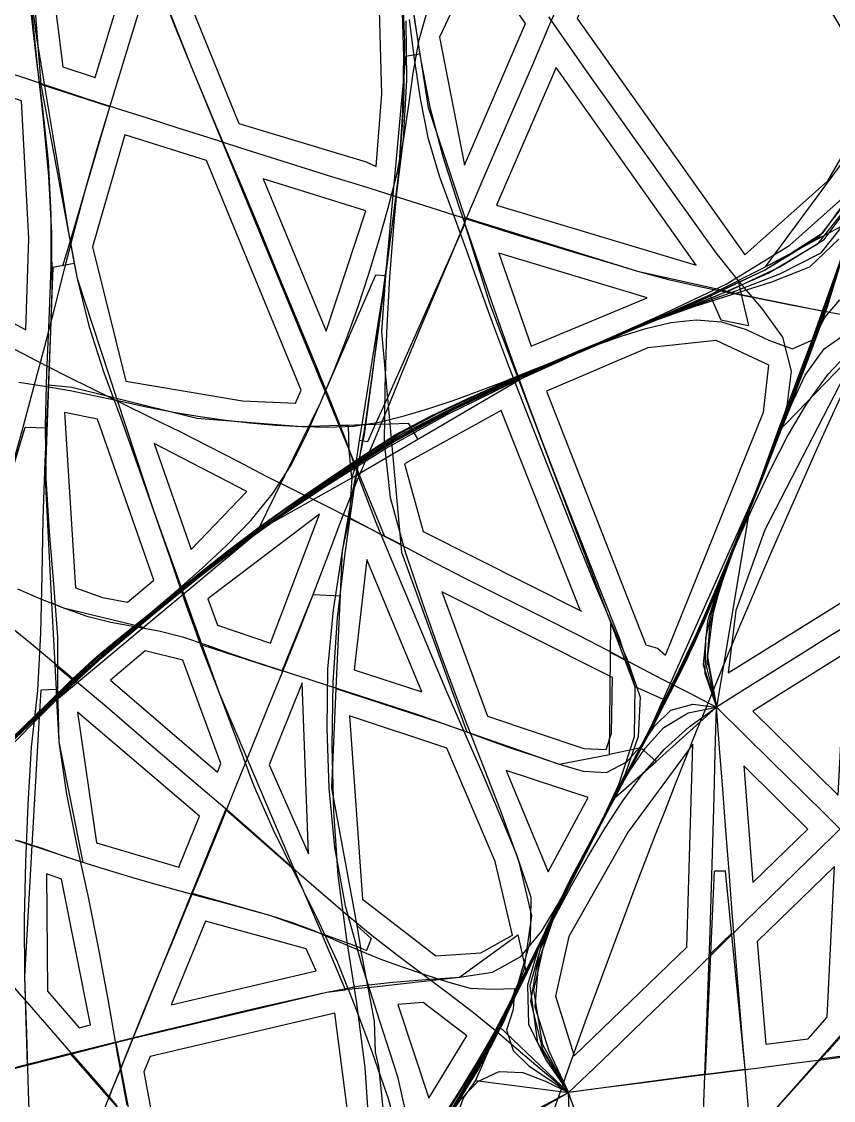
# Model space of a CAD drawing. Header units: metres. Extents: x 465982 to 489928, y 209046 to 231790.
# Drawn here: x 469523 to 471923, y 216048 to 219238 of the extents above; entities that cross this region are included whole.
import ezdxf

# ---------------------------------------------------------------- set-up
doc = ezdxf.new("R2010")
doc.units = ezdxf.units.M
for name, color, linetype in [('ANCHORS_INSIDE', 30, 'CONTINUOUS'), ('GREEN_CORRIDOR_EDGES', 3, 'CONTINUOUS'), ('GREEN_CORRIDOR_PARCELS', 3, 'CONTINUOUS'), ('WOOL_PARCELS', 32, 'CONTINUOUS'), ('WOOL_ROADS_L1', 30, 'CONTINUOUS'), ('WOOL_ROADS_L2', 94, 'CONTINUOUS'), ('WOOL_THREADS', 8, 'CONTINUOUS')]:
    doc.layers.add(name, color=color, linetype=linetype)

msp = doc.modelspace()

# ---------------------------------------------------------------- linework, layer by layer
at = {"layer": 'ANCHORS_INSIDE'}
for p in [(471562.036, 217246.891), (471121.914, 216090.536)]:
    msp.add_point(p, dxfattribs=at)
at = {"layer": 'GREEN_CORRIDOR_EDGES'}
msp.add_lwpolyline([(471085.041, 215985.792), (471112.047, 216062.782), (471139.363, 216139.671), (471166.894, 216216.421), (471194.721, 216293.291), (471222.754, 216370.344), (471250.983, 216447.074), (471279.605, 216524.048), (471308.406, 216600.796), (471337.502, 216677.734), (471366.768, 216754.42), (471396.443, 216831.204), (471426.344, 216907.945), (471456.565, 216984.758), (471486.977, 217061.408), (471517.694, 217137.843), (471548.764, 217214.42), (471580.121, 217290.985), (471611.713, 217367.366), (471643.602, 217443.707), (471675.79, 217519.907), (471708.431, 217596.268), (471741.199, 217672.368), (471774.313, 217748.446), (471807.74, 217824.376), (471841.488, 217900.11), (471875.549, 217975.955), (471909.887, 218051.636), (471944.53, 218127.161)], dxfattribs=at)
at = {"layer": 'GREEN_CORRIDOR_PARCELS'}
for points in [[(471612.149, 217312.163), (471968.392, 217534.791), (472002.929, 218283.149), (471720.808, 217735.809), (471634.838, 217496.821)], [(471937.514, 216950.538), (471958.886, 217370.37), (471684.991, 217199.234)], [(471684.535, 216692.881), (471847.26, 216850.808), (471657.928, 217037.271)], [(471723.094, 216214.282), (471848.504, 216230.417), (471904.615, 216294.193), (471926.459, 216740.368), (471697.527, 216518.297)]]:
    msp.add_lwpolyline(points, close=True, dxfattribs=at)
at = {"layer": 'WOOL_PARCELS'}
for points in [[(471661.093, 218548.529), (471906.271, 218767.002), (472003.141, 218933.679), (472002.13, 219125.405), (471753.918, 219543.481), (471312.232, 219583.747), (471165.467, 219246.882)], [(470542.347, 218823.988), (470571.714, 218809.681), (470587.965, 219023.884), (470575.246, 219484.641), (469975.605, 219406.231), (470165.635, 218936.597)], [(470832.513, 218813.743), (471013.436, 219232.453), (470872.834, 219435.155), (470758.964, 219192.201)], [(469740.542, 219072.997), (469834.566, 219380.921), (469614.155, 219355.383), (469645.716, 219104.493)], [(471517.747, 218518.313), (471103.529, 219101.958), (470927.754, 218695.779)], [(469535.715, 218326.722), (469545.255, 218596.947), (469523.615, 219003.892), (469359.755, 219058.441), (469097.94, 218561.889)], [(470176.696, 218117.259), (470333, 218109.581), (470350.311, 218148.642), (470069.985, 218827.016), (469828.721, 218903.714), (469733.53, 218572.06), (469832.103, 218174.916)], [(470423.637, 218323.075), (470540.945, 218678.322), (470237.643, 218772.927)], [(471029.632, 218278.921), (471372.847, 218421.564), (470934.253, 218553.49)], [(471403, 217385.533), (471427.088, 217364.954), (471716.031, 218083.15), (471732.321, 218222.438), (471576.262, 218295.524), (471374.198, 218273.269), (471075.348, 218145.05), (471368.552, 217395.716)], [(469762.424, 217535.373), (469837.039, 217521.485), (469914.232, 217586.097), (469747.656, 218062.281), (469650.611, 218082.516), (469683.087, 217563.533)], [(471175.149, 217496.374), (470941.18, 218087.868), (470655.517, 217930.366), (470710.638, 217730.299), (471178.945, 217494.462)], [(470024.776, 217677.083), (470189.773, 217848.979), (469915.198, 217990.329)], [(470259.031, 217400.611), (470403.738, 217781.8), (470074.299, 217531.587), (470103.071, 217453.563)], [(470706.16, 217256.774), (470544.375, 217648.077), (470506.076, 217321.072)], [(471185.013, 217088.911), (471251.034, 217085.571), (471266.883, 217134.127), (471269.819, 217298.444), (470765.939, 217551.741), (470900.958, 217184.613)], [(470102.215, 217019.146), (470112.603, 217044.97), (470000.225, 217349.719), (469889.015, 217378), (469786.288, 217291.157)], [(470371.682, 216777.73), (470353.275, 217282.538), (470255.77, 217040.863)], [(469987.948, 216738.351), (470049.612, 216888.575), (469688.689, 217196.368), (469744.717, 216810.092)], [(470747.55, 216475.504), (470881.42, 216484.994), (470974.643, 216537.362), (470923.537, 216754.968), (470780.693, 217089.872), (470492.808, 217185.356), (470530.878, 216643.547)], [(471157.212, 216180.095), (471490.2, 216501.796), (471507.677, 217102.004), (471316.824, 216842.69), (471141.381, 216533.1), (471101.245, 216356.751)], [(471080.392, 216723.763), (471198.221, 216943.799), (470956.267, 217023.744)], [(469693.748, 216263.151), (469727.503, 216271.504), (469641.28, 216702.835), (469597.143, 216717.901), (469599.617, 216371.144)], [(469965.353, 216330.898), (470394.532, 216431.845), (470364.706, 216496.41), (470067.18, 216578.696)], [(470726.893, 216054.683), (470839.702, 216239.049), (470710.667, 216338.064), (470635.793, 216332.194)], [(470229.519, 215649.977), (470397.579, 215670.378), (470467.821, 215786.485), (470488.016, 216010.516), (470449.494, 216306.719), (469903.14, 216178.211), (469884.538, 216132.397), (469907.05, 216010.643)]]:
    msp.add_lwpolyline(points, close=True, dxfattribs=at)
at = {"layer": 'WOOL_ROADS_L1'}
for points in [[(471756.472, 218021.937), (472070.897, 218347.912), (473569.458, 218468.985), (473648.509, 218654.329), (473760.015, 218815.35)], [(466232.993, 213979.307), (467420.291, 214898.749), (468099.41, 215550.849), (468580.187, 216131.993), (468735.063, 216305.869), (469090.35, 216694.874), (469626.413, 217233.225), (470207.66, 217717.548), (470221.647, 217733.05), (470499.558, 217888.681), (471025.266, 218196.893), (471557.602, 218429.884), (471722.456, 218513.099), (471987.552, 218654.72)], [(471987.552, 218654.72), (471861.063, 218300.819), (471756.472, 218021.937)], [(471756.472, 218021.937), (471693.547, 217848.085), (471388.159, 217163.664), (471354.032, 217090.762), (471259.147, 216911.087), (470961.874, 216329.098), (470865.18, 216107.11), (470829.526, 216057.184), (470763.686, 215880.378)]]:
    msp.add_lwpolyline(points, dxfattribs=at)
at = {"layer": 'WOOL_ROADS_L2'}
for points in [[(469883.47, 219462.497), (470022.763, 219110.546), (470420.915, 218142.998)], [(469551.681, 219422.727), (469580.683, 219052.389)], [(470666.803, 219356.701), (470700.771, 219141.979)], [(470700.771, 219141.979), (470658.535, 219135.297), (470599.534, 218487.113)], [(470700.771, 219141.979), (470725.662, 218984.642), (470833.681, 218659.115)], [(469580.683, 219052.389), (469667.112, 218586.714)], [(469667.112, 218586.714), (469784.613, 218986.245), (469580.683, 219052.389)], [(471722.456, 218513.099), (472011.121, 218904.208)], [(470604.856, 218124.994), (470833.355, 218639.338)], [(470833.681, 218659.115), (470833.355, 218639.338)], [(470833.355, 218639.338), (470906.347, 218405.298), (471265.291, 217459.595)], [(470833.681, 218659.115), (471344.432, 218500.46), (471588.314, 218445.719)], [(469645.514, 218515.894), (469667.112, 218586.714)], [(469667.112, 218586.714), (469679.055, 218523.354)], [(469679.055, 218523.354), (469615.631, 218511.399), (469603.237, 218164.063)], [(469679.055, 218523.354), (469687.479, 218478.666), (469803.906, 218124.755)], [(470420.915, 218142.998), (470570.349, 218489.674), (470599.534, 218487.113)], [(470599.534, 218487.113), (470529.105, 218046.475)], [(470599.534, 218487.113), (470587.066, 218320.836), (470604.856, 218124.994)], [(471642.053, 218471.978), (471650.832, 218431.686)], [(471557.602, 218429.884), (471590.627, 218355.889)], [(471588.314, 218445.719), (471650.832, 218431.686)], [(471650.832, 218431.686), (471672.457, 218339.144)], [(471650.832, 218431.686), (471889.382, 218383.367)], [(471590.627, 218355.889), (471672.457, 218339.144)], [(469603.237, 218164.063), (469593.36, 217887.259), (469612.318, 217519.931)], [(469603.237, 218164.063), (469671.671, 218157.642), (469803.906, 218124.755)], [(470407.016, 218110.755), (470420.915, 218142.998)], [(470420.915, 218142.998), (470461.437, 218044.525)], [(469803.906, 218124.755), (469913.095, 217792.844), (470056.127, 217395.714)], [(469803.906, 218124.755), (470041.34, 218065.704), (470352.018, 218041.372)], [(470221.647, 217733.05), (470407.016, 218110.755)], [(470569.73, 218047.645), (470604.856, 218124.994)], [(470604.856, 218124.994), (470611.772, 218048.856)], [(469351.455, 217631.785), (469404.814, 217608.906), (469534.117, 218039.066)], [(469534.117, 218039.066), (469598.694, 218036.762)], [(470352.018, 218041.372), (470461.437, 218044.525)], [(470461.437, 218044.525), (470489.56, 218045.335)], [(470461.437, 218044.525), (470510.266, 217925.866)], [(470510.266, 217925.866), (470499.558, 217888.681), (470491.702, 217970.978), (470489.56, 218045.335), (470529.105, 218046.475)], [(470529.105, 218046.475), (470521.619, 218000.244), (470546.486, 217996.461)], [(470529.105, 218046.475), (470569.73, 218047.645)], [(470546.486, 217996.461), (470569.73, 218047.645)], [(470569.73, 218047.645), (470611.772, 218048.856)], [(470611.772, 218048.856), (470666.518, 218050.434)], [(470611.772, 218048.856), (470646.226, 217669.556), (470839.278, 217138.539), (471112.938, 217042.744), (471260.94, 217071.157), (471265.291, 217459.595)], [(470666.518, 218050.434), (470694.384, 218002.903)], [(470521.619, 218000.244), (470510.266, 217925.866)], [(470510.266, 217925.866), (470520.512, 217900.966)], [(470499.558, 217888.681), (470491.785, 217769.934), (470471.024, 217674.637), (470452.533, 217266.417)], [(470520.512, 217900.966), (470595.668, 217718.33)], [(471678.043, 217813.337), (471577.121, 217211.254), (471399.454, 217050.878), (471354.032, 217090.762), (471260.94, 217071.157)], [(470491.785, 217769.934), (470644.067, 217693.324)], [(470056.127, 217395.714), (470293.721, 217318.218), (470385.233, 217543.727)], [(470385.233, 217543.727), (470464.93, 217540.117)], [(469612.318, 217519.931), (469625.558, 217263.408), (469579.886, 217261.051)], [(469612.318, 217519.931), (469647.252, 217504.952), (469883.836, 217448.027)], [(471265.291, 217459.595), (471336.548, 217271.855)], [(470056.127, 217395.714), (470108.448, 217250.448), (470329.497, 216730.956)], [(471264.319, 217372.866), (471306.476, 217351.085)], [(469621.778, 217336.648), (469685.336, 217282.815)], [(470452.533, 217266.417), (470439.159, 216971.167), (470513.96, 216565.645)], [(470452.533, 217266.417), (470766.7, 217163.944)], [(471336.548, 217271.855), (471419.849, 217234.686)], [(469579.886, 217261.051), (469575.474, 217182.887)], [(469625.558, 217263.408), (469626.413, 217233.225)], [(469626.413, 217233.225), (469633.562, 217108.333), (469704.135, 216751.67), (469553.998, 216802.397)], [(469575.474, 217182.887), (469553.998, 216802.397)], [(470766.7, 217163.944), (470839.278, 217138.539)], [(471278.731, 216945.381), (471399.454, 217050.878)], [(470027.082, 216661.147), (470127.409, 216908.379), (470329.497, 216730.956)], [(469446.09, 216837.758), (469553.998, 216802.397)], [(469553.998, 216802.397), (469532.112, 216414.637), (469540.314, 216152.659)], [(470329.497, 216730.956), (470410.567, 216540.43)], [(471545.261, 216125.433), (471572.099, 216726.188)], [(471604.595, 216725.851), (471572.099, 216726.188)], [(471661.95, 216140.891), (471604.595, 216725.851)], [(469853.253, 216232.784), (470027.082, 216661.147)], [(470027.082, 216661.147), (470256.339, 216596.097), (470410.567, 216540.43)], [(470513.96, 216565.645), (470525.469, 216499.286), (470543.039, 216491.889)], [(470513.96, 216565.645), (470557.021, 216527.054)], [(470547.725, 216382.587), (470480.944, 216375.036), (470410.567, 216540.43)], [(470547.725, 216382.587), (470525.469, 216499.286), (470410.567, 216540.43)], [(470547.725, 216382.587), (470817.729, 216413.117), (470990.47, 216537.999), (471014.211, 216431.561)], [(471623.04, 216542.626), (471562.271, 216483.339)], [(470557.021, 216527.054), (470543.039, 216491.889)], [(470426.064, 216368.831), (470480.944, 216375.036)], [(470559.75, 215726.973), (470615.144, 215806.945), (470579.851, 216149.78), (470569.304, 216190.514), (470566.19, 216282.484), (470547.725, 216382.587)], [(469853.253, 216232.784), (470426.064, 216368.831)], [(470934.231, 216267.922), (471140.449, 216071.805)], [(471969.625, 216269.352), (471881.666, 216169.998)], [(469668.199, 216185.403), (469801.786, 216219.606)], [(469801.786, 216219.606), (469853.253, 216232.784)], [(469801.786, 216219.606), (469816.456, 216142.106)], [(469816.456, 216142.106), (469853.253, 216232.784)], [(469540.314, 216152.659), (469668.199, 216185.403)], [(469668.199, 216185.403), (469781.229, 216056.179)], [(471964.965, 216181.033), (471881.666, 216169.998)], [(469137.615, 216049.553), (469540.314, 216152.659)], [(471881.666, 216169.998), (471528.414, 215770.98)], [(469788.655, 216073.598), (469816.456, 216142.106)], [(469816.456, 216142.106), (469846.942, 215981.052)], [(471545.261, 216125.433), (471140.449, 216071.805)], [(471545.261, 216125.433), (471661.95, 216140.891)], [(470865.18, 216107.11), (471140.449, 216071.805)], [(469788.655, 216073.598), (469781.229, 216056.179), (469846.942, 215981.052)], [(470763.686, 215880.378), (470802.747, 215877.725), (471140.449, 216071.805)]]:
    msp.add_lwpolyline(points, dxfattribs=at)
at = {"layer": 'WOOL_THREADS'}
for points in [[(469924.865, 219357.723), (469972.863, 219233.869), (470022.763, 219110.546), (470073.578, 218987.523), (470125.455, 218865.134), (470177.483, 218742.692), (470228.413, 218619.568), (470279.314, 218496.39), (470330.427, 218373.224), (470381.649, 218250.047), (470431.853, 218126.591), (470480.595, 218002.984), (470524.425, 217878.463), (470571.646, 217754.676), (470622.556, 217632.141), (470674.282, 217509.739), (470725.105, 217386.813), (470776.232, 217263.901), (470829.729, 217142.195), (470883.317, 217020.535), (470935.526, 216898.127), (470986.367, 216775.256), (471029.125, 216649.437), (471026.326, 216518.603), (470990.216, 216392.972), (470940.442, 216272.413), (470879.508, 216157.295), (470813.788, 216044.461)], [(470647.429, 219368.667), (470655.687, 219178.489), (470652.633, 218988.055), (470638.203, 218797.853), (470615.275, 218608.669), (470590.326, 218419.658), (470564.86, 218230.689), (470538.121, 218041.863), (470505.129, 217854.263), (470478.744, 217665.332), (470456.524, 217475.619), (470443.799, 217285.15), (470440.522, 217094.322), (470445.253, 216903.511), (470458.635, 216713.068), (470484.011, 216523.987), (470513.517, 216335.444), (470538.173, 216145.863), (470550.487, 215955.112)], [(469495.555, 217921.469), (469528.129, 218039.239), (469559.744, 218156.955), (469590.876, 218274.477), (469621.291, 218392.426), (469651.295, 218510.364), (469681.76, 218628.045), (469713.409, 218745.516), (469747.003, 218862.562), (469782.343, 218978.993), (469817.627, 219095.362), (469853.181, 219211.798), (469888.451, 219328.226)], [(469549.249, 219332.996), (469567.266, 219189.771), (469590.73, 219047.439), (469614.995, 218905.238), (469638.052, 218762.737), (469661.044, 218620.4), (469687.479, 218478.666), (469722.257, 218338.549), (469766.962, 218201.072), (469816.869, 218065.609), (469865.324, 217929.405), (469913.095, 217792.844), (469961.094, 217656.355), (470006.913, 217520.117), (470056.745, 217384.979), (470108.448, 217250.448), (470158.389, 217115.015), (470209.177, 216979.954), (470267.334, 216847.932), (470331.368, 216718.637), (470395.63, 216589.695), (470456.052, 216458.895), (470509.979, 216325.302), (470560.085, 216190.06), (470607.222, 216053.716), (470644.884, 215914.626)], [(469743.587, 215959.967), (469788.655, 216073.598), (469834.152, 216186.913), (469880.115, 216300.111), (469926.574, 216413.311), (469973.075, 216526.475), (470019.589, 216639.357), (470066.225, 216752.099), (470112.637, 216865.165), (470158.199, 216978.27), (470203.72, 217091.44), (470249.375, 217204.602), (470295.798, 217317.18), (470340.934, 217430.198), (470385.233, 217543.727), (470428.411, 217657.468), (470471.55, 217770.872), (470516.581, 217882.842), (470563.299, 217993.943), (470610.116, 218105.141), (470655.499, 218217.608), (470701.499, 218330.1), (470748.835, 218442.042), (470796.158, 218553.807), (470842.775, 218665.452), (470889.734, 218777.083), (470937.996, 218888.631), (470986.264, 219000.169), (471034.468, 219111.726), (471082.356, 219223.195), (471130.361, 219334.533)], [(469456.31, 217082.519), (469528.923, 217152.506), (469600.73, 217223.228), (469672.745, 217293.776), (469747.193, 217361.497), (469824.677, 217426.217), (469903.273, 217489.299), (469980.637, 217554.054), (470056.233, 217621.193), (470130.451, 217690.145), (470200.629, 217763.256), (470264.849, 217841.459), (470319.94, 217926.786), (470365.767, 218017.677), (470407.016, 218110.755), (470446.025, 218204.994), (470483.629, 218299.73), (470518.342, 218395.58), (470550.274, 218492.282), (470579.81, 218589.685), (470607.322, 218687.458), (470632.573, 218785.681), (470652.347, 218885.15), (470666.787, 218985.364), (470680.502, 219085.343), (470698.488, 219184.62), (470726.602, 219281.484)], [(469551.961, 219285.346), (469568.537, 219117.141), (469587.596, 218949.387), (469602.754, 218781.026), (469611.732, 218612.208), (469612.594, 218443.234), (469606.97, 218274.409), (469600.448, 218105.922), (469592.289, 217937.124), (469586.609, 217768.1), (469582.969, 217598.931), (469579.509, 217429.833), (469570.754, 217260.605), (469552.078, 217092.453), (469541.818, 216923.079), (469534.962, 216753.755), (469530.902, 216584.173), (469532.112, 216414.637), (469538.4, 216245.265), (469543.046, 216076.089), (469548.652, 215906.754)], [(469547.65, 219291.209), (469565.456, 219136.054), (469585.654, 218981.242), (469601.672, 218825.727), (469609.511, 218669.545), (469609.528, 218513.05), (469604.004, 218356.56), (469597.447, 218200.216), (469593.142, 218043.835), (469595.509, 217887.191), (469605.29, 217730.88), (469617.883, 217574.837), (469629.646, 217418.967), (469629.696, 217263.561), (469633.562, 217108.333), (469655.954, 216953.955), (469686.975, 216801.036), (469720.608, 216648.78), (469751.234, 216495.575), (469779.637, 216341.873), (469805.914, 216188.053), (469834.284, 216034.621)], [(470647.619, 219297.936), (470652.131, 219134.474), (470648.99, 218971.039), (470638.871, 218807.839), (470624.017, 218645.198), (470611.108, 218482.027), (470602.048, 218318.589), (470597.087, 218155.077), (470595.69, 217992.536), (470613.195, 217831.006), (470656.559, 217673.614), (470709.004, 217518.914), (470763.115, 217364.751), (470819.485, 217211.477), (470879.173, 217059.64), (470938.357, 216907.321), (470992.945, 216753.324), (471030.253, 216594.467), (471008.122, 216434.374), (470950.401, 216283.566), (470873.688, 216141.822), (470788.311, 216004.545)], [(470678.552, 219283.711), (470701.795, 219134.152), (470730.666, 218985.591), (470768.41, 218838.847), (470815.355, 218694.759), (470864.576, 218551.576), (470913.674, 218407.963), (470963.478, 218264.59), (471014.719, 218122.866), (471068.18, 217981.057), (471122.745, 217839.516), (471178.052, 217698.17), (471233.904, 217557.03), (471289.523, 217415.831), (471336.548, 217271.855), (471333.886, 217122.854), (471287.787, 216981.624), (471224.841, 216846.784), (471157.023, 216714.39), (471090.01, 216582.014), (471025.789, 216448.378), (470962.424, 216314.533), (470893.406, 216182.909), (470818.898, 216054.367), (470744.153, 215925.565)], [(470669.607, 219244.672), (470683.992, 219127.585), (470701.23, 219011.034), (470724.724, 218895.518), (470757.329, 218782.164), (470798.013, 218671.522), (470838.49, 218560.951), (470877.92, 218449.739), (470918.623, 218338.817), (470959.747, 218228.092), (471002.097, 218118.649), (471045.086, 218008.505), (471088.392, 217898.379), (471131.924, 217788.328), (471175.716, 217678.415), (471220.207, 217568.878), (471266.699, 217460.128), (471313.768, 217351.661), (471352.156, 217240.275), (471346.349, 217124.58), (471308.201, 217015.648), (471258.044, 216911.805), (471205.158, 216809.308), (471151.61, 216707.365), (471099.303, 216605.003), (471051.86, 216499.988), (471019.028, 216389.195), (471022.219, 216273.778), (471073.574, 216168.486), (471140.449, 216071.805)], [(471080.86, 219252.171), (471141.642, 219164.312), (471203.465, 219077.069), (471265.411, 218989.902), (471327.341, 218902.699), (471389.253, 218815.463), (471451.16, 218728.213), (471513.204, 218641.044), (471575.922, 218554.378), (471641.61, 218471.15), (471710.234, 218390.773), (471772.974, 218305.209), (471797.876, 218204.519), (471785.877, 218101.912), (471755.25, 218002.673), (471718.377, 217905.219), (471680.005, 217808.688), (471641.392, 217712.1), (471603.476, 217614.961), (471568.837, 217516.659), (471544.65, 217415.716), (471543.279, 217311.516), (471577.121, 217211.254)], [(470659.253, 219240.603), (470661.192, 219064.876), (470651.557, 218889.351), (470629.83, 218714.857), (470604.704, 218540.809), (470581.482, 218366.355), (470560.003, 218191.679), (470535.749, 218017.594), (470500.988, 217845.51), (470471.098, 217672.389), (470444.483, 217498.497), (470427.771, 217323.483), (470425.431, 217147.638), (470431.849, 216971.627), (470448.348, 216796.222), (470480.284, 216623.161), (470526.811, 216453.736), (470580.125, 216286.337), (470634.953, 216119.32), (470673.331, 215947.924)], [(469436.923, 219103.571), (469528.794, 219072.987), (469620.05, 219042.215), (469711.384, 219011.879), (469802.901, 218982.531), (469894.262, 218953.385), (469985.566, 218924.36), (470076.507, 218895.314), (470167.223, 218866.136), (470258.001, 218837.159), (470348.968, 218808.589), (470439.91, 218780.223), (470530.827, 218752.054), (470621.13, 218723.864), (470711.249, 218695.825), (470801.292, 218667.017), (470891.153, 218638.332), (470981.408, 218610.029), (471072.138, 218582.366), (471162.882, 218554.887), (471253.647, 218527.585), (471344.432, 218500.46), (471435.47, 218475.664), (471526.881, 218454.864), (471618.448, 218436.527), (471710.013, 218418.402), (471801.889, 218400.014), (471891.165, 218383.172), (471979.639, 218366.309)], [(468496.815, 216032.883), (468631.178, 216188.154), (468767.206, 216341.74), (468905.686, 216493.325), (469043.168, 216645.654), (469181.243, 216797.595), (469324.151, 216945.065), (469470.34, 217089.456), (469618.84, 217231.362), (469770.057, 217370.351), (469927.422, 217503.002), (470088.965, 217630.698), (470255.081, 217752.727), (470426.47, 217867.142), (470600.667, 217976.854), (470781.418, 218076.512), (470966.463, 218167.484), (471154.307, 218252.043), (471343.593, 218333.255), (471532.888, 218414.889), (471719.327, 218502.777), (471892.669, 218614.396), (472011.786, 218780.025)], [(469486.629, 217101.729), (469624.18, 217232.249), (469763.98, 217360.285), (469908.992, 217482.874), (470056.565, 217602.494), (470208.051, 217717.55), (470363.078, 217827.612), (470520.879, 217933.604), (470683.338, 218031.599), (470852.488, 218117.952), (471024.622, 218198.141), (471198.411, 218274.858), (471372.996, 218349.641), (471547.655, 218423.588), (471719.795, 218503.543), (471881.721, 218603.019), (471997.178, 218750.387)], [(468365.732, 215880.315), (468508.137, 216049.72), (468653.012, 216216.733), (468801.11, 216380.578), (468950.343, 216543.747), (469098.235, 216707.903), (469248.147, 216869.848), (469403.469, 217026.73), (469562.661, 217179.9), (469724.828, 217329.695), (469892.972, 217472.939), (470064.194, 217612.147), (470240.527, 217745.005), (470422.891, 217869.073), (470608.737, 217987.416), (470802.946, 218092.669), (471002.286, 218187.898), (471204.258, 218277.803), (471406.558, 218367.069), (471606.171, 218461.425), (471794.251, 218577.184), (471958.978, 218723.969)], [(469424.626, 217045.764), (469548.387, 217165.439), (469673.303, 217283.521), (469801.561, 217397.887), (469932.785, 217508.165), (470066.319, 217615.728), (470203.019, 217719.558), (470342.897, 217819.021), (470486.091, 217913.897), (470631.204, 218005.515), (470783.22, 218085.974), (470938.381, 218159.904), (471095.326, 218229.633), (471253.829, 218296.881), (471412.947, 218362.349), (471572.649, 218425.736), (471729.992, 218494.724), (471878.331, 218581.694), (471983.495, 218715.221)], [(469429.501, 217052.446), (469540.574, 217160.189), (469652.367, 217266.971), (469767.18, 217370.003), (469886.146, 217468.806), (470006.521, 217565.678), (470128.222, 217661.493), (470251.883, 217754.371), (470378.68, 217842.725), (470505.925, 217929.948), (470635.763, 218012.282), (470772.337, 218083.745), (470911.762, 218149.516), (471052.579, 218211.935), (471194.763, 218272.087), (471337.819, 218330.558), (471481.353, 218388.461), (471624.422, 218447.259), (471764.658, 218512.592), (471896.135, 218593.908), (471987.747, 218715.663)], [(469458.639, 217085.04), (469556.971, 217179.869), (469655.769, 217274.027), (469756.648, 217365.526), (469861.369, 217453.066), (469967.462, 217539.225), (470073.91, 217625.001), (470182.328, 217708.681), (470293.177, 217789.415), (470406.399, 217866.363), (470518.975, 217943.339), (470633.626, 218016.501), (470754.455, 218079.881), (470878.182, 218137.937), (471002.793, 218193.395), (471128.33, 218247.175), (471254.54, 218299.629), (471381.287, 218350.489), (471509.266, 218397.695), (471637.757, 218443.239), (471765.113, 218492.15), (471886.565, 218554.855), (471970.919, 218659.566)], [(471977.018, 218638.648), (471912.983, 218430.591), (471840.42, 218225.036), (471763.989, 218020.929), (471684.768, 217818.201), (471603.549, 217616.311), (471517.74, 217416.415), (471421.699, 217220.672), (471320.179, 217027.874), (471218.979, 216834.424), (471119.674, 216640.367), (471024.483, 216444.711), (470928.259, 216249.805), (470818.99, 216061.451), (470711.716, 215871.905)], [(471967.677, 218605.717), (471911.537, 218422.715), (471847.47, 218242.301), (471779.996, 218063.453), (471710.676, 217885.43), (471639.677, 217707.679), (471566.617, 217530.54), (471489.131, 217355.916), (471404.095, 217185.328), (471314.501, 217017.124), (471225.879, 216848.53), (471138.523, 216679.31), (471054.892, 216508.75), (470972.568, 216337.457), (470883.28, 216169.611), (470785.588, 216006.744)], [(471968.993, 218611.75), (471917.059, 218443.375), (471858.908, 218276.501), (471797.652, 218110.232), (471733.729, 217944.681), (471668.787, 217779.951), (471602.871, 217615.707), (471534.632, 217452.47), (471459.718, 217292.473), (471378.654, 217135.659), (471294.833, 216980.346), (471212.926, 216823.892), (471132.186, 216667.153), (471054.395, 216509.143), (470978.051, 216350.374), (470897.9, 216193.39), (470808.723, 216040.982)], [(470813.089, 216044.479), (470922.692, 216233.212), (471018.601, 216428.535), (471112.982, 216624.881), (471211.615, 216819.524), (471312.016, 217013.379), (471413.054, 217207.054), (471509.569, 217403.009), (471596.519, 217602.869), (471678.584, 217804.873), (471757.96, 218007.716), (471834.235, 218211.464), (471908.045, 218416.075), (471973.117, 218623.442)], [(469499.756, 217121.838), (469585.601, 217206.083), (469672.009, 217289.342), (469760.652, 217370.003), (469852.863, 217447.323), (469946.361, 217523.278), (470039.803, 217599.295), (470134.438, 217674.033), (470230.19, 217747.004), (470328.073, 217816.608), (470427.48, 217884.062), (470526.829, 217951.214), (470627.653, 218015.953), (470733.866, 218072.378), (470842.755, 218124.07), (470952.987, 218172.647), (471063.48, 218219.804), (471174.507, 218266.192), (471285.999, 218311.504), (471398.128, 218355.332), (471511.673, 218395.429), (471626.26, 218432.482), (471741.199, 218468.959), (471853.843, 218512.741), (471939.492, 218594.663)], [(471962.611, 218586.471), (471901.497, 218391.395), (471830.876, 218199.564), (471758.684, 218008.403), (471684.236, 217817.822), (471608.284, 217627.843), (471529.073, 217439.37), (471441.07, 217254.8), (471345.806, 217074.087), (471249.343, 216894.388), (471155.5, 216712.543), (471064.572, 216529.49), (470975.141, 216345.669), (470879.111, 216165.374), (470775.426, 215989.24)], [(471961.607, 218582.84), (471911.637, 218419.869), (471853.896, 218259.319), (471794.013, 218099.248), (471732.026, 217939.469), (471669.196, 217780.307), (471605.643, 217621.46), (471539.991, 217463.555), (471467.563, 217308.779), (471389.734, 217156.61), (471308.307, 217006.338), (471227.304, 216855.773), (471146.611, 216705.085), (471072.222, 216551.256), (471025.607, 216387.541), (471048.69, 216218.827), (471140.449, 216071.805)], [(471965.031, 218599.113), (471918.065, 218445.961), (471865.465, 218294.022), (471809.978, 218142.822), (471752.448, 217992.476), (471693.254, 217842.303), (471633.244, 217692.638), (471571.756, 217542.859), (471507.338, 217394.533), (471436.723, 217248.975), (471361.77, 217105.887), (471285.488, 216963.809), (471210.099, 216821.221), (471136.192, 216677.962), (471071.899, 216530.594), (471036.286, 216374.118), (471062.137, 216215.329), (471140.449, 216071.805)], [(471958.263, 218574.871), (471918.231, 218445.619), (471873.408, 218317.202), (471825.865, 218189.944), (471778.222, 218062.475), (471729.438, 217935.481), (471679.796, 217809.341), (471629.369, 217683.406), (471578.026, 217557.678), (471524.59, 217432.652), (471466.579, 217309.684), (471405.336, 217188.37), (471341.877, 217068.426), (471278.051, 216949.137), (471215.352, 216829.181), (471153.461, 216708.895), (471095.909, 216586.816), (471051.578, 216459.286), (471040.873, 216324.832), (471081.971, 216195.109), (471140.449, 216071.805)], [(471961.739, 218585.255), (471919.604, 218447.435), (471871.873, 218310.763), (471820.844, 218175.344), (471769.652, 218039.302), (471717.016, 217904.439), (471663.278, 217770.32), (471610.849, 217635.432), (471567.228, 217497.536), (471549.584, 217353.946), (471577.121, 217211.254)], [(471952.225, 218551.147), (471894.667, 218372.785), (471829.479, 218197.067), (471763.329, 218021.694), (471695.335, 217847.401), (471625.702, 217673.758), (471553.532, 217500.725), (471475.702, 217329.906), (471391.589, 217162.019), (471303.683, 216996.221), (471216.656, 216830.012), (471130.763, 216663.48), (471047.733, 216495.641), (470965.768, 216327.059), (470877.771, 216161.046), (470784.069, 215997.901), (470696.521, 215832.233), (470634.109, 215655.658), (470619.726, 215467.956), (470634.464, 215280.174), (470680.573, 215097.18), (470759.616, 214925.245)], [(471951.659, 218552.04), (471880.72, 218334.696), (471802.337, 218120.022), (471720.15, 217906.776), (471635.937, 217694.752), (471548.213, 217483.62), (471451.098, 217276.349), (471345.629, 217073.116), (471238.416, 216871.119), (471133.679, 216667.643), (471033.489, 216462.255), (470932.403, 216257.544), (470817.292, 216059.957), (470704.369, 215860.977)], [(471949.847, 218544.244), (471888.131, 218353.625), (471818.035, 218165.71), (471746.449, 217977.949), (471672.993, 217790.366), (471597.567, 217603.434), (471518.205, 217418.179), (471430.031, 217236.527), (471335.98, 217058.302), (471241.702, 216880.341), (471149.658, 216700.444), (471060.057, 216519.248), (470971.472, 216337.856), (470876.602, 216159.584), (470776.021, 215984.17)], [(471949.508, 218544.522), (471882.678, 218339.9), (471808.782, 218137.777), (471731.741, 217937.224), (471652.821, 217737.759), (471571.981, 217539.57), (471485.625, 217343.971), (471389.202, 217153.511), (471287.798, 216965.608), (471188.667, 216776.621), (471092.164, 216586.178), (470999.095, 216394.117), (470902.191, 216204.09), (470792.598, 216019.845)], [(471956.555, 218566.635), (471918.315, 218441.838), (471874.855, 218318.295), (471828.551, 218195.92), (471782.679, 218073.305), (471735.86, 217951.337), (471687.78, 217830.535), (471638.686, 217710.224), (471590.597, 217589.351), (471550.695, 217465.407), (471538.577, 217336.178), (471577.121, 217211.254)], [(471950.399, 218543.852), (471905.152, 218395.072), (471851.501, 218248.695), (471795.588, 218103.062), (471738.116, 217957.623), (471679.766, 217812.607), (471621.899, 217667.3), (471572.037, 217519.283), (471550.102, 217365.21), (471577.121, 217211.254)], [(471943.523, 218523.984), (471888.532, 218355.69), (471826.502, 218189.589), (471763.695, 218023.447), (471699.305, 217858.346), (471633.497, 217693.854), (471565.664, 217529.576), (471494.035, 217367.467), (471414.921, 217209.264), (471332.579, 217052.705), (471250.101, 216895.88), (471169.07, 216737.68), (471089.31, 216578.916), (471012.152, 216418.836), (470933.495, 216259.424), (470846.093, 216104.311), (470759.456, 215949.251), (470683.199, 215788.999), (470634.326, 215618.134), (470625.557, 215439.689), (470642.399, 215262.134), (470686.768, 215089.095), (470759.616, 214925.245)], [(470741.087, 215928.232), (470821.067, 216057.058), (470897.23, 216187.961), (470966.298, 216322.61), (471030.68, 216459.095), (471096.277, 216595.347), (471164.661, 216730.024), (471234.03, 216864.375), (471304.347, 216998.192), (471375.972, 217131.324), (471446.228, 217265.352), (471511.832, 217401.619), (471571.368, 217540.058), (471628.352, 217679.786), (471684.251, 217819.468), (471739.657, 217959.411), (471794.437, 218099.539), (471847.777, 218239.795), (471899.457, 218380.852), (471944.008, 218524.221)], [(470746.523, 215940.343), (470818.421, 216056.432), (470887.22, 216174.184), (470951.507, 216295.019), (471011.113, 216418.031), (471069.821, 216541.353), (471130.385, 216663.62), (471192.726, 216785.126), (471255.505, 216906.389), (471319.358, 217026.709), (471383.95, 217146.068), (471446.616, 217266.391), (471505.522, 217388.554), (471559.619, 217512.701), (471611.236, 217638.089), (471661.954, 217764.028), (471712.183, 217890.017), (471761.716, 218016.154), (471810.385, 218142.833), (471858.217, 218269.98), (471904.929, 218397.009), (471944.775, 218525.922)], [(470766.146, 215987.333), (470834.238, 216096.89), (470899.897, 216208.093), (470960.267, 216320.878), (471017.3, 216434.977), (471073.921, 216549.834), (471131.469, 216664.551), (471189.951, 216778.889), (471248.615, 216893.019), (471307.623, 217006.13), (471367.007, 217118.994), (471425.584, 217232.431), (471482.108, 217347.254), (471535.496, 217464.007), (471585.812, 217582.143), (471634.499, 217700.468), (471682.08, 217818.737), (471728.808, 217937.419), (471774.764, 218056.882), (471819.664, 218176.602), (471864.15, 218295.826), (471907.123, 218415.211), (471946.153, 218535.699)], [(471943.449, 218523.742), (471893.811, 218369.142), (471837.117, 218217.063), (471779.843, 218065.158), (471721.371, 217913.745), (471661.945, 217763.131), (471601.619, 217612.666), (471539.152, 217463.128), (471470.498, 217316.417), (471396.992, 217172.161), (471320.333, 217029.187), (471244.274, 216885.465), (471169.739, 216740.24), (471096.12, 216594.487), (471024.819, 216447.294), (470953.671, 216300.222), (470876.4, 216155.838), (470794.228, 216013.843)], [(471928.823, 218483.594), (471863.068, 218289.749), (471792.825, 218097.331), (471718.862, 217905.876), (471642.959, 217715.509), (471564.828, 217525.883), (471481.693, 217338.953), (471389.614, 217156.522), (471292.953, 216976.411), (471198.305, 216795.017), (471106.002, 216612.492), (471017.119, 216427.986), (470926.096, 216244.833), (470823.569, 216067.198), (470722.779, 215888.644)], [(470808.522, 216038.836), (470893.596, 216184.719), (470971.266, 216334.478), (471044.093, 216486.393), (471117.795, 216637.803), (471194.442, 216788.184), (471272.205, 216938.137), (471351.36, 217087.256), (471430.023, 217236.85), (471504.437, 217389.068), (471572.132, 217544.154), (471636.489, 217700.903), (471699.146, 217857.964), (471760.441, 218015.593), (471819.799, 218174.079), (471878.183, 218332.22), (471932.273, 218492.049)], [(471937.014, 218501.303), (471891.88, 218361.364), (471840.643, 218223.474), (471788.238, 218085.953), (471735.119, 217948.746), (471681.429, 217812.555), (471627.059, 217676.591), (471571.594, 217540.44), (471513.76, 217405.456), (471450.182, 217272.754), (471382.006, 217142.593), (471311.766, 217013.66), (471242.516, 216884.392), (471174.611, 216753.873), (471108.599, 216622.369), (471053.226, 216486.439), (471027.508, 216341.996), (471062.777, 216199.298), (471140.449, 216071.805)], [(470737.412, 215916.594), (470840.924, 216088.324), (470938.903, 216263.233), (471025.083, 216444.158), (471111.735, 216625.046), (471202.759, 216804.171), (471295.988, 216982.455), (471391.116, 217159.744), (471481.774, 217339.532), (471563.769, 217523.75), (471640.814, 217710.515), (471715.503, 217898.156), (471788.103, 218086.673), (471857.992, 218276.134), (471923.561, 218466.542)], [(470746.641, 215940.418), (470843.949, 216099.683), (470936.238, 216262.072), (471018.241, 216429.676), (471099.178, 216598.204), (471183.106, 216764.83), (471268.805, 216930.46), (471356.369, 217094.931), (471442.482, 217260.171), (471522.753, 217428.569), (471595.763, 217599.966), (471665.579, 217772.839), (471733.91, 217946.202), (471800.75, 218120.725), (471864.996, 218296.2), (471925.443, 218472.661)], [(471924.887, 218470.297), (471863.194, 218289.911), (471797.596, 218110.713), (471728.871, 217932.379), (471658.691, 217754.978), (471587.044, 217578.754), (471511.332, 217403.566), (471427.725, 217231.484), (471339.012, 217062.35), (471249.262, 216894.02), (471161.253, 216723.995), (471075.263, 216553.265), (470991.658, 216381.858), (470907.133, 216211.248), (470812.128, 216044.796)], [(471925.631, 218463.98), (471888.824, 218349.967), (471846.815, 218237.661), (471804.088, 218125.674), (471760.93, 218013.859), (471717.074, 217902.386), (471672.865, 217791.213), (471629.188, 217679.622), (471588.475, 217566.445), (471556.822, 217449.929), (471548.261, 217329.6), (471577.121, 217211.254)], [(469515.353, 218171.73), (469591.198, 218160.524), (469666.708, 218147.798), (469742.042, 218132.09), (469817.224, 218115.516), (469892.487, 218099.029), (469968.039, 218084.044), (470044.141, 218071.311), (470120.636, 218060.321), (470197.541, 218051.672), (470274.764, 218045.167), (470352.018, 218041.372), (470429.08, 218038.585), (470505.623, 218041.972), (470580.738, 218053.354), (470654.347, 218072.233), (470727.178, 218094.404), (470799.603, 218118.198), (470871.246, 218144.028), (470941.956, 218171.505), (471012.164, 218199.475), (471082.434, 218227.65), (471153.13, 218255.646), (471224.122, 218282.615), (471295.822, 218307.856), (471368.475, 218330.405), (471442.21, 218348.36), (471517.4, 218356.641), (471592.787, 218350.021), (471665.368, 218327.991), (471734.412, 218295.656), (471802.513, 218270.824), (471866.223, 218299.495), (471896.914, 218362.614), (471941.718, 218415.715)], [(469464.836, 216135.701), (469560.521, 216160.635), (469656.258, 216184.655), (469752.096, 216208.369), (469847.792, 216232.624), (469943.774, 216255.96), (470040.068, 216279.155), (470136.425, 216302.109), (470232.855, 216324.79), (470329.369, 216347.173), (470426.064, 216368.831), (470523.079, 216386.911), (470620.849, 216398.422), (470719.244, 216406.136), (470817.729, 216413.117), (470915.436, 216427.033), (470999.138, 216474.053), (471060.455, 216547.418), (471109.539, 216629.499), (471154.988, 216714.106), (471199.64, 216799.546), (471243.862, 216885.469), (471288.596, 216970.521), (471334.092, 217055.074), (471379.948, 217139.275), (471424.447, 217224.184), (471468.138, 217309.946), (471510.122, 217396.392), (471548.919, 217483.852), (471585.095, 217572.146), (471620.44, 217660.159), (471655.874, 217748.739), (471691.412, 217837.863), (471726.978, 217927.313), (471762.553, 218016.722), (471799.099, 218105.967), (471840.105, 218192.688), (471895.853, 218270.751), (471974.678, 218325.91)], [(469481.58, 218280.327), (469566.45, 218236.27), (469651.354, 218193.111), (469736.554, 218150.578), (469822.132, 218108.641), (469907.518, 218066.651), (469992.873, 218024.749), (470077.811, 217982.191), (470162.254, 217938.72), (470245.988, 217894.497), (470329.783, 217852.29), (470413.994, 217811.421), (470497.52, 217769.038), (470580.772, 217724.944), (470664.25, 217680.718), (470747.89, 217636.765), (470832.14, 217593.824), (470916.584, 217551.267), (471001.026, 217508.77), (471085.428, 217466.341), (471169.74, 217423.859), (471253.314, 217380.305), (471336.578, 217336.612), (471417.226, 217294.23), (471496.28, 217253.167), (471577.121, 217211.254)], [(470749.757, 215967.001), (470809.655, 216060.119), (470867.181, 216154.406), (470921.499, 216249.62), (470971.81, 216346.331), (471020.709, 216443.938), (471069.477, 216541.735), (471118.645, 216639.078), (471168.572, 216736.431), (471218.551, 216833.66), (471268.714, 216931.229), (471319.172, 217028.422), (471369.519, 217125.19), (471419.047, 217222.289), (471467.563, 217320.2), (471514.528, 217418.936), (471559.282, 217518.158), (471603.192, 217618.143), (471646.961, 217718.009), (471691.477, 217817.319), (471737.937, 217915.7), (471787.85, 218012.536), (471843.464, 218106.761), (471907.661, 218195.937), (471983.83, 218276.787)], [(469511.845, 217561.044), (469579.091, 217531.814), (469647.252, 217504.952), (469716.46, 217480.387), (469787.052, 217462.442), (469857.987, 217449.239), (469929.233, 217437.104), (469999.527, 217419.228), (470068.98, 217395.238), (470138.27, 217370.652), (470207.965, 217346.989), (470277.952, 217324.365), (470347.796, 217301.787), (470417.515, 217278.865), (470487.39, 217256.262), (470557.496, 217233.971), (470627.588, 217211.446), (470697.488, 217188.262), (470766.7, 217163.944), (470835.456, 217138.898), (470904.188, 217113.805), (470973.315, 217089.33), (471043.053, 217065.835), (471112.938, 217042.744), (471183.374, 217021.715), (471252.835, 217018.201), (471312.986, 217048.979), (471356.788, 217099.786), (471394.598, 217155.329), (471442.34, 217202.33), (471507.346, 217220.349), (471577.121, 217211.254)], [(469477.821, 217459.468), (469551.577, 217399.175), (469624.615, 217338.471), (469696.725, 217278.263), (469768.943, 217217.556), (469841.37, 217155.065), (469913.733, 217092.761), (469986.303, 217030.874), (470058.866, 216969.085), (470130.86, 216907.183), (470202.299, 216844.948), (470273.414, 216782.158), (470344.423, 216719.363), (470415.594, 216657.078), (470487.247, 216595.682), (470560.045, 216535.893), (470634.377, 216478.244), (470709.637, 216421.992), (470784.872, 216365.819), (470859.37, 216308.652), (470929.663, 216251.364), (470997.852, 216192.409), (471068.982, 216132.234), (471140.449, 216071.805)], [(471993.881, 217471.695), (471910.805, 217419.568), (471827.405, 217367.449), (471743.992, 217315.33), (471660.568, 217263.218), (471577.121, 217211.254)], [(470765.705, 215992.614), (470819.317, 216076.992), (470871.338, 216162.01), (470921.015, 216248.003), (470967.513, 216335.046), (471012.503, 216422.484), (471057.256, 216510.005), (471102.694, 216597.141), (471149.258, 216683.286), (471197.601, 216768.593), (471247.885, 216852.455), (471301.035, 216934.595), (471359.046, 217013.414), (471423.5, 217086.454), (471496.379, 217152.467), (471577.121, 217211.254)], [(470778.264, 215988.95), (470822.85, 216060.693), (470867.108, 216132.658), (470909.843, 216204.994), (470947.316, 216278.807), (470981.654, 216354.472), (471016.292, 216429.799), (471051.152, 216505.32), (471087.308, 216580.026), (471124.485, 216654.167), (471162.522, 216727.952), (471200.845, 216801.925), (471239.218, 216876.244), (471278.552, 216949.626), (471319.991, 217021.703), (471366.307, 217090.287), (471422.379, 217151.335), (471493.672, 217194.262), (471577.121, 217211.254)], [(471538.749, 216015.263), (471544.183, 216148.137), (471549.048, 216281.012), (471553.749, 216413.79), (471558.361, 216546.513), (471562.592, 216679.352), (471566.463, 216812.308), (471570.182, 216945.312), (471573.755, 217078.262), (471577.121, 217211.254)], [(471992.146, 216801.93), (471909.491, 216883.814), (471826.379, 216965.681), (471743.251, 217047.549), (471660.117, 217129.415), (471577.121, 217211.254)], [(471674.423, 215997.816), (471663.991, 216119.045), (471653.479, 216240.265), (471643.266, 216361.703), (471633.5, 216483.002), (471624.085, 216604.261), (471614.693, 216725.576), (471605.231, 216847.042), (471595.85, 216968.462), (471586.512, 217089.81), (471577.121, 217211.254)], [(471959.103, 216866.567), (471885.267, 216794.059), (471810.772, 216721.76), (471736.255, 216649.476), (471662.017, 216577.08), (471588.177, 216504.422), (471514.204, 216431.931), (471439.778, 216359.654), (471365.078, 216287.486), (471290.37, 216215.327), (471215.54, 216143.466), (471140.449, 216071.805)], [(469513.284, 216816.719), (469580.139, 216794.706), (469646.752, 216771.967), (469713.619, 216750.09), (469780.717, 216728.909), (469848.169, 216708.391), (469915.992, 216688.789), (469983.867, 216669.699), (470051.842, 216651.308), (470120.032, 216633.385), (470188.247, 216614.929), (470256.339, 216596.097), (470323.44, 216574.536), (470389.204, 216549.286), (470453.707, 216521.627), (470518.008, 216493.792), (470582.89, 216467.082), (470648.867, 216443.182), (470715.461, 216420.846), (470782.305, 216399.286), (470849.793, 216380.281), (470917.241, 216377.63), (470980.814, 216379.55), (470976.246, 216317.328), (470957.073, 216256.308), (470976.617, 216195.796), (471024.083, 216149.659), (471081.9, 216110.702), (471140.449, 216071.805)], [(469480.804, 216405.228), (469545.95, 216330.452), (469611.038, 216255.779), (469676.107, 216181.52), (469740.778, 216107.162), (469804.654, 216032.364)], [(471974.592, 216272.004), (471904.351, 216192.169), (471833.504, 216112.621), (471762.294, 216033.077), (471691.494, 215953.082), (471620.721, 215873.105), (471549.877, 215793.269), (471478.882, 215713.483), (471407.728, 215633.823), (471336.597, 215554.311), (471265.413, 215474.947), (471194.133, 215395.599), (471122.553, 215316.619), (471050.615, 215237.85), (470978.151, 215159.441), (470905.543, 215081.221), (470832.711, 215003.133), (470759.616, 214925.245)], [(472028.055, 216186.232), (471917.273, 216171.69), (471806.241, 216157.233), (471695.251, 216142.953), (471584.293, 216128.881), (471473.317, 216114.654), (471362.228, 216100.489), (471251.317, 216086.17), (471140.449, 216071.805)], [(470784.577, 215997.478), (470824.225, 216054.335), (470872.298, 216103.826), (470934.854, 216133.46), (471005.342, 216130.403), (471073.868, 216103.979), (471140.449, 216071.805)], [(471054.344, 216025.921), (471140.449, 216071.805)], [(471179.101, 215960.643), (471140.449, 216071.805)], [(471145.334, 215942.101), (471140.449, 216071.805)]]:
    msp.add_lwpolyline(points, dxfattribs=at)

doc.saveas('drawing.dxf')
